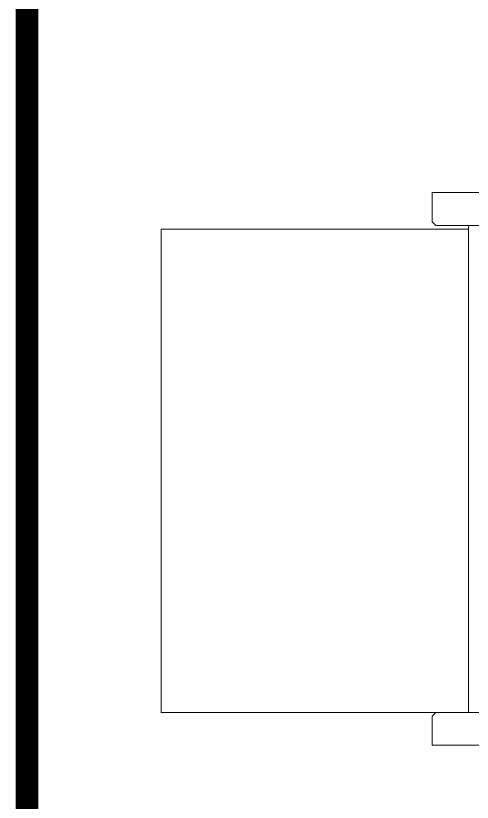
# Model space of a CAD drawing. Header units: metres. Extents: x -13621 to 152406, y -16073 to 22221.
# Drawn here: x 3689 to 3729.2, y 523.2 to 592.4 of the extents above; entities that cross this region are included whole.
import ezdxf

# ---------------------------------------------------------------- set-up
doc = ezdxf.new("R2010")
doc.units = ezdxf.units.M
doc.header["$LTSCALE"] = 100
doc.header["$MEASUREMENT"] = 0
doc.linetypes.add('HIDDEN', pattern=[0.375, 0.25, -0.125])
doc.layers.get('0').update_dxf_attribs({"color": 9, "lineweight": 9})
doc.layers.add('06D', color=9, linetype='Continuous', lineweight=9)
doc.layers.add('32-ekipman', color=9, linetype='Continuous', lineweight=9)

# ---------------------------------------------------------------- blocks, each defined once
blk = doc.blocks.new('p-işyeri')
at = {"color": 0, "const_width": 2}
blk.add_lwpolyline([(200, 0), (200, 700), (-200, 700), (-200, 0)], close=True, dxfattribs=at)
blk = doc.blocks.new('h')
for points in [[(182096.974, -16206.16), (182021.587, -16206.16)], [(182097.618, -16206.482), (182097.618, -16206.16), (182096.974, -16206.16)], [(182097.618, -16208.415), (182097.618, -16206.482)], [(182096.974, -16209.06), (182097.296, -16209.06), (182097.618, -16208.738), (182097.618, -16208.415)], [(182093.108, -16209.06), (182119.848, -16209.06)], [(182094.397, -16209.06), (182094.397, -16251.908)], [(182119.848, -16209.06), (182121.459, -16209.06)], [(182121.459, -16209.06), (182121.459, -16209.382), (182121.459, -16209.704)], [(182121.459, -16250.941), (182121.459, -16209.704)], [(182121.459, -16250.941), (182121.459, -16251.264), (182121.459, -16251.586)], [(182096.974, -16251.908), (182026.42, -16251.908)], [(182119.848, -16251.586), (182094.397, -16251.586)], [(182096.974, -16251.908), (182097.296, -16251.908), (182097.618, -16252.23), (182097.618, -16252.552)], [(182121.459, -16251.586), (182119.848, -16251.586)], [(182097.618, -16252.552), (182097.618, -16254.485)], [(182097.618, -16254.485), (182097.618, -16254.807), (182097.296, -16254.807), (182096.974, -16254.807)], [(182096.974, -16254.807), (182021.587, -16254.807)]]:
    blk.add_lwpolyline(points)
blk = doc.blocks.new('2.bod.Mimari')
at = {"layer": '06D', "color": 89, "linetype": 'HIDDEN', "true_color": 0x2e4d23, "rotation": 90}
blk.add_blockref('p-işyeri', (4390, -8000), dxfattribs=at)
at = {"layer": '32-ekipman', "ltscale": 2, "rotation": 180}
blk.add_blockref('h', (185823.255, -24307.965), dxfattribs=at)

msp = doc.modelspace()

# ---------------------------------------------------------------- block references
msp.add_blockref('2.bod.Mimari', (0, 8630))

doc.saveas('drawing.dxf')
